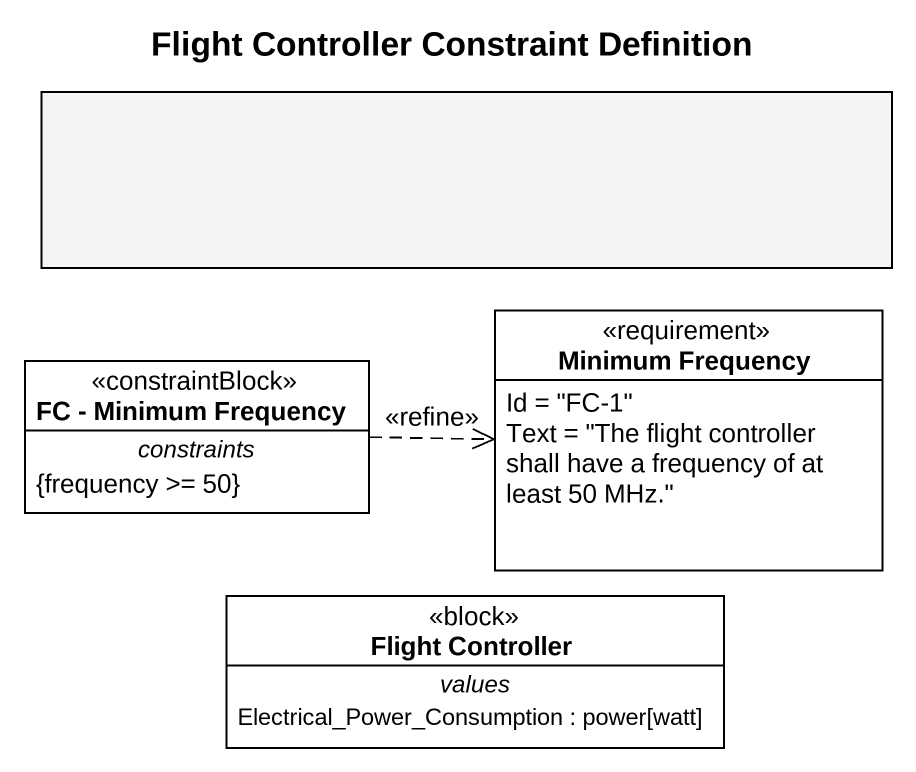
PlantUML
@startuml
title Flight Controller Constraint Definition
allowmixing
hide circle
hide empty members
rectangle " " as rectangle1 #F4F4F4
class "FC - Minimum Frequency" as FC_Minimum_Frequency <<constraintBlock>> {
  -- constraints --
  {frequency >= 50}
}
class "Minimum Frequency" as Minimum_Frequency <<requirement>> {
  Id = "FC-1"
  Text = "The flight controller shall have a frequency of at least 50 MHz."
}
class "Flight Controller" as Flight_Controller <<block>> {
  -- values --
  Electrical_Power_Consumption : power[watt]
}
FC_Minimum_Frequency .right.> Minimum_Frequency : <<refine>>
@enduml
